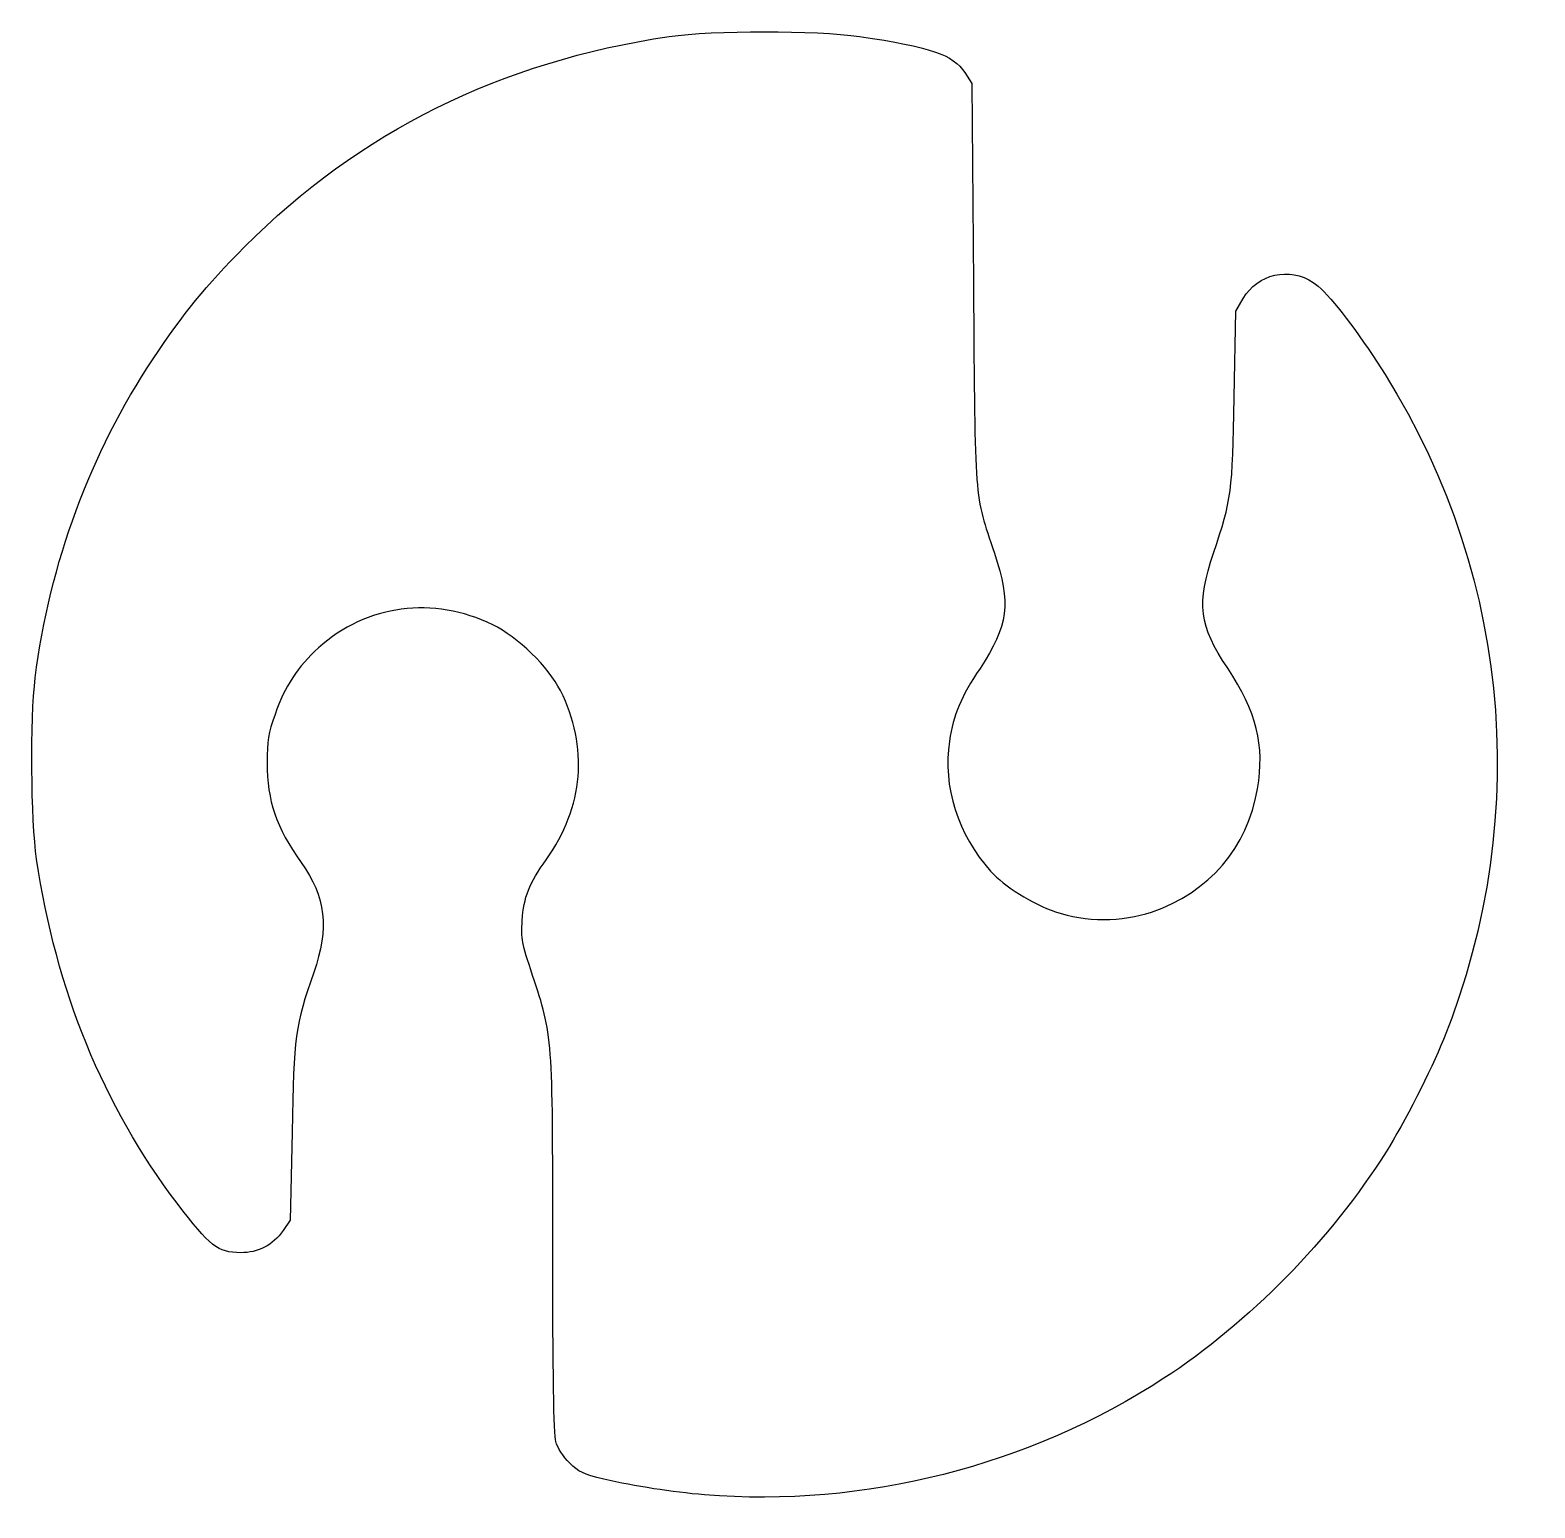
# Model space of a CAD drawing. Extents: x 247 to 356, y 366 to 473.
import ezdxf

# ---------------------------------------------------------------- set-up
doc = ezdxf.new("R2010")
doc.units = 0
doc.layers.add('Layer_1', color=7, linetype='CONTINUOUS')

msp = doc.modelspace()

# ---------------------------------------------------------------- linework, layer by layer
at = {"layer": 'Layer_1', "color": 7}
for points in [[(314.524063, 470.179106), (315.045156, 469.391981), (315.152589, 454.888517)], [(334.064353, 446.635701), (334.174904, 452.886009), (334.715074, 453.805002)], [(265.733348, 393.301474), (265.610891, 386.939679), (265.08742, 386.184898)], [(295.658844, 367.015918), (295.658872, 367.015578)]]:
    msp.add_lwpolyline(points, dxfattribs=at)
for points in [[(262.296227, 457.544835), (270.577757, 465.891902), (280.884784, 470.998346), (293.088047, 472.800076)], [(293.088047, 472.800076), (296.25103, 473.267083), (303.716835, 473.267225), (306.900794, 472.800359)], [(306.900794, 472.800359), (312.072917, 472.041978), (313.649858, 471.499739), (314.524063, 470.179106)], [(255.655704, 449.413654), (257.889206, 452.765424), (259.447408, 454.673452), (262.296227, 457.544835)], [(334.715074, 453.805002), (335.759357, 455.581644), (338.073846, 456.109313), (339.803065, 454.964967)], [(315.152589, 454.888517), (315.272211, 438.736932), (315.195392, 439.727244), (316.670173, 435.32983)], [(339.803065, 454.964967), (340.64229, 454.409603), (342.33086, 452.333877), (344.112094, 449.668035)], [(344.112094, 449.668035), (353.979865, 434.899701), (355.872586, 416.586643), (349.240507, 400.048243)], [(247.11084, 426.274469), (248.162494, 434.607024), (251.112645, 442.595962), (255.655704, 449.413654)], [(332.56148, 435.332608), (333.882964, 439.271433), (333.941811, 439.714063), (334.064353, 446.635701)], [(316.670173, 435.32983), (317.893805, 431.681471), (317.690986, 430.05189), (315.62949, 426.968532)], [(333.590797, 426.968844), (331.524964, 430.058665), (331.328296, 431.656866), (332.56148, 435.332608)], [(280.28965, 430.129559), (276.007294, 432.22629), (271.10622, 431.580813), (267.665216, 428.466898)], [(285.201269, 425.354655), (284.326923, 427.089203), (282.122731, 429.231997), (280.28965, 430.129559)], [(267.665216, 428.466898), (266.159849, 427.104624), (265.202249, 425.64155), (264.50022, 423.631191)], [(315.62949, 426.968532), (314.24811, 424.902387), (313.718683, 423.638107), (313.414838, 421.679594)], [(335.752923, 418.225323), (336.291024, 421.388447), (335.686025, 423.83503), (333.590797, 426.968844)], [(247.21232, 413.124661), (246.795316, 415.954205), (246.738509, 423.323546), (247.11084, 426.274469)], [(284.15948, 413.082907), (286.891483, 416.911493), (287.26132, 421.26789), (285.201269, 425.354655)], [(264.50022, 423.631191), (264.018869, 422.252787), (263.934992, 421.73212), (263.934425, 420.118866)], [(313.414838, 421.679594), (312.907776, 418.411616), (314.026072, 414.879194), (316.399294, 412.252328)], [(263.934425, 420.118866), (263.933688, 417.329745), (264.574517, 415.452671), (266.406437, 412.880513)], [(328.072139, 409.291965), (332.249669, 410.725814), (335.026517, 413.955496), (335.752923, 418.225323)], [(257.394983, 388.173146), (252.055987, 395.190255), (248.61153, 403.630526), (247.21232, 413.124661)], [(266.406437, 412.880513), (268.18937, 410.377096), (268.438961, 408.157682), (267.30462, 404.893077)], [(282.427994, 408.683083), (282.538828, 410.360712), (282.934545, 411.366331), (284.15948, 413.082907)], [(316.399294, 412.252328), (317.403099, 411.141232), (319.40331, 409.889962), (321.113395, 409.303304)], [(321.113395, 409.303304), (323.258003, 408.567572), (325.949443, 408.563065), (328.072139, 409.291965)], [(283.184476, 404.682463), (282.395906, 407.049477), (282.339694, 407.346661), (282.427994, 408.683083)], [(267.30462, 404.893077), (265.963521, 401.03331), (265.868731, 400.334173), (265.733348, 393.301474)], [(284.646983, 385.093162), (284.64548, 400.349225), (284.649817, 400.280995), (283.184476, 404.682463)], [(349.240507, 400.048243), (348.338608, 397.799206), (346.378224, 393.955824), (345.076724, 391.885058)], [(345.076724, 391.885058), (341.125597, 385.598551), (335.094888, 379.452529), (328.966299, 375.466564)], [(262.003723, 384.579043), (260.330856, 384.598885), (259.79851, 385.014189), (257.394983, 388.173146)], [(265.08742, 386.184898), (264.349732, 385.121225), (263.279339, 384.56382), (262.003723, 384.579043)], [(284.858164, 370.874551), (284.713313, 371.396183), (284.64755, 375.816898), (284.646983, 385.093162)], [(328.966299, 375.466564), (319.173024, 369.097087), (307.224964, 366.06566), (295.658844, 367.015918)], [(285.85148, 369.337323), (285.390737, 369.796337), (284.981783, 370.429228), (284.858164, 370.874551)], [(288.33925, 368.159669), (286.840857, 368.509011), (286.539902, 368.65148), (285.85148, 369.337323)], [(295.658872, 367.015578), (293.284318, 367.210602), (290.63075, 367.625424), (288.33925, 368.159669)]]:
    msp.add_open_spline(points, degree=3, dxfattribs=at)

doc.saveas('drawing.dxf')
